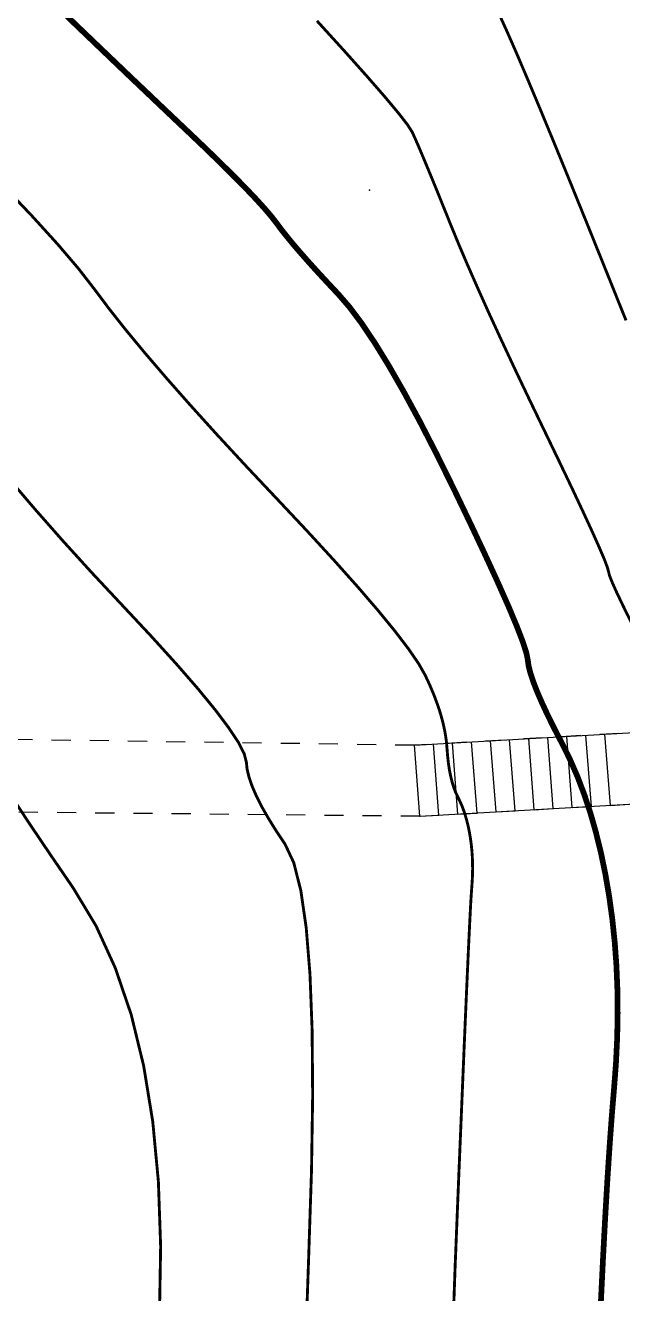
# Model space of a CAD drawing. Extents: x 940 to 1495, y 832 to 1212.
# Drawn here: x 1270.41 to 1286.05, y 914.19 to 947.43 of the extents above; entities that cross this region are included whole.
import ezdxf

# ---------------------------------------------------------------- set-up
doc = ezdxf.new("R2010")
doc.units = 0
doc.header["$LTSCALE"] = 0.5
doc.header["$PDSIZE"] = 0.2
doc.linetypes.add('X6', pattern=[2, 1, -1])
for name, color, linetype in [('DGX', 2, 'CONTINUOUS'), ('DLSS', 4, 'CONTINUOUS'), ('JMD', 6, 'CONTINUOUS'), ('ZDH', 1, 'CONTINUOUS')]:
    doc.layers.add(name, color=color, linetype=linetype)

msp = doc.modelspace()

# ---------------------------------------------------------------- linework, layer by layer
at = {"layer": 'DGX', "color": 3, "linetype": 'Continuous', "const_width": 0.15, "flags": 128}
msp.add_lwpolyline([(1285.477, 913.892), (1285.535, 915.082), (1285.593, 916.176), (1285.651, 917.174), (1285.71, 918.076), (1285.769, 918.883), (1285.828, 919.593), (1285.877, 920.251), (1285.908, 920.9), (1285.92, 921.54), (1285.913, 922.171), (1285.888, 922.793), (1285.843, 923.406), (1285.78, 924.009), (1285.698, 924.604), (1285.599, 925.183), (1285.484, 925.74), (1285.353, 926.274), (1285.207, 926.786), (1285.045, 927.275), (1284.868, 927.741), (1284.675, 928.185), (1284.466, 928.607), (1284.263, 929), (1284.085, 929.359), (1283.934, 929.684), (1283.808, 929.975), (1283.709, 930.232), (1283.636, 930.454), (1283.588, 930.642), (1283.567, 930.796), (1283.529, 930.986), (1283.433, 931.281), (1283.279, 931.682), (1283.067, 932.188), (1282.796, 932.8), (1282.467, 933.517), (1282.08, 934.34), (1281.635, 935.268), (1281.172, 936.206), (1280.733, 937.059), (1280.317, 937.827), (1279.926, 938.51), (1279.558, 939.108), (1279.214, 939.621), (1278.893, 940.049), (1278.596, 940.392), (1278.322, 940.684), (1278.069, 940.958), (1277.837, 941.215), (1277.626, 941.454), (1277.436, 941.675), (1277.268, 941.879), (1277.12, 942.066), (1276.994, 942.235), (1276.856, 942.413), (1276.674, 942.627), (1276.448, 942.876), (1276.178, 943.161), (1275.863, 943.481), (1275.504, 943.836), (1275.101, 944.228), (1274.654, 944.654), (1274.181, 945.102), (1273.702, 945.558), (1273.215, 946.021), (1272.722, 946.492), (1272.222, 946.971), (1271.715, 947.457), (1271.201, 947.95)], dxfattribs=at)
msp.add_lwpolyline([(1285.477, 913.892), (1285.535, 915.082), (1285.593, 916.176), (1285.651, 917.174), (1285.71, 918.076), (1285.769, 918.883), (1285.828, 919.593), (1285.877, 920.251), (1285.908, 920.9), (1285.92, 921.54), (1285.913, 922.171), (1285.888, 922.793), (1285.843, 923.406), (1285.78, 924.009), (1285.698, 924.604), (1285.599, 925.183), (1285.484, 925.74), (1285.353, 926.274), (1285.207, 926.786), (1285.045, 927.275), (1284.868, 927.741), (1284.675, 928.185), (1284.466, 928.607), (1284.263, 929), (1284.085, 929.359), (1283.934, 929.684), (1283.808, 929.975), (1283.709, 930.232), (1283.636, 930.454), (1283.588, 930.642), (1283.567, 930.796), (1283.529, 930.986), (1283.433, 931.281), (1283.279, 931.682), (1283.067, 932.188), (1282.796, 932.8), (1282.467, 933.517), (1282.08, 934.34), (1281.635, 935.268), (1281.172, 936.206), (1280.733, 937.059), (1280.317, 937.827), (1279.926, 938.51), (1279.558, 939.108), (1279.214, 939.621), (1278.893, 940.049), (1278.596, 940.392), (1278.322, 940.684), (1278.069, 940.958), (1277.837, 941.215), (1277.626, 941.454), (1277.436, 941.675), (1277.268, 941.879), (1277.12, 942.066), (1276.994, 942.235), (1276.856, 942.413), (1276.674, 942.627), (1276.448, 942.876), (1276.178, 943.161), (1275.863, 943.481), (1275.504, 943.836), (1275.101, 944.228), (1274.654, 944.654), (1274.181, 945.102), (1273.702, 945.558), (1273.215, 946.021), (1272.722, 946.492), (1272.222, 946.971), (1271.715, 947.457), (1271.201, 947.95)], dxfattribs=at)
msp.add_lwpolyline([(1285.477, 913.892), (1285.535, 915.082), (1285.593, 916.176), (1285.651, 917.174), (1285.71, 918.076), (1285.769, 918.883), (1285.828, 919.593), (1285.877, 920.251), (1285.908, 920.9), (1285.92, 921.54), (1285.913, 922.171), (1285.888, 922.793), (1285.843, 923.406), (1285.78, 924.009), (1285.698, 924.604), (1285.599, 925.183), (1285.484, 925.74), (1285.353, 926.274), (1285.207, 926.786), (1285.045, 927.275), (1284.868, 927.741), (1284.675, 928.185), (1284.466, 928.607), (1284.263, 929), (1284.085, 929.359), (1283.934, 929.684), (1283.808, 929.975), (1283.709, 930.232), (1283.636, 930.454), (1283.588, 930.642), (1283.567, 930.796), (1283.529, 930.986), (1283.433, 931.281), (1283.279, 931.682), (1283.067, 932.188), (1282.796, 932.8), (1282.467, 933.517), (1282.08, 934.34), (1281.635, 935.268), (1281.172, 936.206), (1280.733, 937.059), (1280.317, 937.827), (1279.926, 938.51), (1279.558, 939.108), (1279.214, 939.621), (1278.893, 940.049), (1278.596, 940.392), (1278.322, 940.684), (1278.069, 940.958), (1277.837, 941.215), (1277.626, 941.454), (1277.436, 941.675), (1277.268, 941.879), (1277.12, 942.066), (1276.994, 942.235), (1276.856, 942.413), (1276.674, 942.627), (1276.448, 942.876), (1276.178, 943.161), (1275.863, 943.481), (1275.504, 943.836), (1275.101, 944.228), (1274.654, 944.654), (1274.181, 945.102), (1273.702, 945.558), (1273.215, 946.021), (1272.722, 946.492), (1272.222, 946.971), (1271.715, 947.457), (1271.201, 947.95)], dxfattribs=at)
msp.add_lwpolyline([(1285.477, 913.892), (1285.535, 915.082), (1285.593, 916.176), (1285.651, 917.174), (1285.71, 918.076), (1285.769, 918.883), (1285.828, 919.593), (1285.877, 920.251), (1285.908, 920.9), (1285.92, 921.54), (1285.913, 922.171), (1285.888, 922.793), (1285.843, 923.406), (1285.78, 924.009), (1285.698, 924.604), (1285.599, 925.183), (1285.484, 925.74), (1285.353, 926.274), (1285.207, 926.786), (1285.045, 927.275), (1284.868, 927.741), (1284.675, 928.185), (1284.466, 928.607), (1284.263, 929), (1284.085, 929.359), (1283.934, 929.684), (1283.808, 929.975), (1283.709, 930.232), (1283.636, 930.454), (1283.588, 930.642), (1283.567, 930.796), (1283.529, 930.986), (1283.433, 931.281), (1283.279, 931.682), (1283.067, 932.188), (1282.796, 932.8), (1282.467, 933.517), (1282.08, 934.34), (1281.635, 935.268), (1281.172, 936.206), (1280.733, 937.059), (1280.317, 937.827), (1279.926, 938.51), (1279.558, 939.108), (1279.214, 939.621), (1278.893, 940.049), (1278.596, 940.392), (1278.322, 940.684), (1278.069, 940.958), (1277.837, 941.215), (1277.626, 941.454), (1277.436, 941.675), (1277.268, 941.879), (1277.12, 942.066), (1276.994, 942.235), (1276.856, 942.413), (1276.674, 942.627), (1276.448, 942.876), (1276.178, 943.161), (1275.863, 943.481), (1275.504, 943.836), (1275.101, 944.228), (1274.654, 944.654), (1274.181, 945.102), (1273.702, 945.558), (1273.215, 946.021), (1272.722, 946.492), (1272.222, 946.971), (1271.715, 947.457), (1271.201, 947.95)], dxfattribs=at)
msp.add_lwpolyline([(1285.477, 913.892), (1285.535, 915.082), (1285.593, 916.176), (1285.651, 917.174), (1285.71, 918.076), (1285.769, 918.883), (1285.828, 919.593), (1285.877, 920.251), (1285.908, 920.9), (1285.92, 921.54), (1285.913, 922.171), (1285.888, 922.793), (1285.843, 923.406), (1285.78, 924.009), (1285.698, 924.604), (1285.599, 925.183), (1285.484, 925.74), (1285.353, 926.274), (1285.207, 926.786), (1285.045, 927.275), (1284.868, 927.741), (1284.675, 928.185), (1284.466, 928.607), (1284.263, 929), (1284.085, 929.359), (1283.934, 929.684), (1283.808, 929.975), (1283.709, 930.232), (1283.636, 930.454), (1283.588, 930.642), (1283.567, 930.796), (1283.529, 930.986), (1283.433, 931.281), (1283.279, 931.682), (1283.067, 932.188), (1282.796, 932.8), (1282.467, 933.517), (1282.08, 934.34), (1281.635, 935.268), (1281.172, 936.206), (1280.733, 937.059), (1280.317, 937.827), (1279.926, 938.51), (1279.558, 939.108), (1279.214, 939.621), (1278.893, 940.049), (1278.596, 940.392), (1278.322, 940.684), (1278.069, 940.958), (1277.837, 941.215), (1277.626, 941.454), (1277.436, 941.675), (1277.268, 941.879), (1277.12, 942.066), (1276.994, 942.235), (1276.856, 942.413), (1276.674, 942.627), (1276.448, 942.876), (1276.178, 943.161), (1275.863, 943.481), (1275.504, 943.836), (1275.101, 944.228), (1274.654, 944.654), (1274.181, 945.102), (1273.702, 945.558), (1273.215, 946.021), (1272.722, 946.492), (1272.222, 946.971), (1271.715, 947.457), (1271.201, 947.95)], dxfattribs=at)
msp.add_lwpolyline([(1285.477, 913.892), (1285.535, 915.082), (1285.593, 916.176), (1285.651, 917.174), (1285.71, 918.076), (1285.769, 918.883), (1285.828, 919.593), (1285.877, 920.251), (1285.908, 920.9), (1285.92, 921.54), (1285.913, 922.171), (1285.888, 922.793), (1285.843, 923.406), (1285.78, 924.009), (1285.698, 924.604), (1285.599, 925.183), (1285.484, 925.74), (1285.353, 926.274), (1285.207, 926.786), (1285.045, 927.275), (1284.868, 927.741), (1284.675, 928.185), (1284.466, 928.607), (1284.263, 929), (1284.085, 929.359), (1283.934, 929.684), (1283.808, 929.975), (1283.709, 930.232), (1283.636, 930.454), (1283.588, 930.642), (1283.567, 930.796), (1283.529, 930.986), (1283.433, 931.281), (1283.279, 931.682), (1283.067, 932.188), (1282.796, 932.8), (1282.467, 933.517), (1282.08, 934.34), (1281.635, 935.268), (1281.172, 936.206), (1280.733, 937.059), (1280.317, 937.827), (1279.926, 938.51), (1279.558, 939.108), (1279.214, 939.621), (1278.893, 940.049), (1278.596, 940.392), (1278.322, 940.684), (1278.069, 940.958), (1277.837, 941.215), (1277.626, 941.454), (1277.436, 941.675), (1277.268, 941.879), (1277.12, 942.066), (1276.994, 942.235), (1276.856, 942.413), (1276.674, 942.627), (1276.448, 942.876), (1276.178, 943.161), (1275.863, 943.481), (1275.504, 943.836), (1275.101, 944.228), (1274.654, 944.654), (1274.181, 945.102), (1273.702, 945.558), (1273.215, 946.021), (1272.722, 946.492), (1272.222, 946.971), (1271.715, 947.457), (1271.201, 947.95)], dxfattribs=at)
at = {"layer": 'DGX', "linetype": 'Continuous', "const_width": 0.075, "flags": 128}
for points in [[(1286.139, 939.695), (1285.647, 940.92), (1285.145, 942.166), (1284.686, 943.298), (1284.269, 944.317), (1283.895, 945.222), (1283.563, 946.014), (1283.274, 946.692), (1283.027, 947.256), (1282.822, 947.707)], [(1286.139, 939.695), (1285.647, 940.92), (1285.145, 942.166), (1284.686, 943.298), (1284.269, 944.317), (1283.895, 945.222), (1283.563, 946.014), (1283.274, 946.692), (1283.027, 947.256), (1282.822, 947.707)], [(1286.139, 939.695), (1285.647, 940.92), (1285.145, 942.166), (1284.686, 943.298), (1284.269, 944.317), (1283.895, 945.222), (1283.563, 946.014), (1283.274, 946.692), (1283.027, 947.256), (1282.822, 947.707)], [(1286.139, 939.695), (1285.647, 940.92), (1285.145, 942.166), (1284.686, 943.298), (1284.269, 944.317), (1283.895, 945.222), (1283.563, 946.014), (1283.274, 946.692), (1283.027, 947.256), (1282.822, 947.707)], [(1286.139, 939.695), (1285.647, 940.92), (1285.145, 942.166), (1284.686, 943.298), (1284.269, 944.317), (1283.895, 945.222), (1283.563, 946.014), (1283.274, 946.692), (1283.027, 947.256), (1282.822, 947.707)], [(1286.139, 939.695), (1285.647, 940.92), (1285.145, 942.166), (1284.686, 943.298), (1284.269, 944.317), (1283.895, 945.222), (1283.563, 946.014), (1283.274, 946.692), (1283.027, 947.256), (1282.822, 947.707)], [(1286.282, 931.774), (1286.069, 932.202), (1285.903, 932.55), (1285.783, 932.816), (1285.709, 933.002), (1285.682, 933.107), (1285.652, 933.222), (1285.571, 933.436), (1285.437, 933.75), (1285.252, 934.165), (1285.015, 934.679), (1284.727, 935.293), (1284.386, 936.007), (1283.994, 936.821), (1283.59, 937.661), (1283.214, 938.452), (1282.867, 939.196), (1282.547, 939.891), (1282.257, 940.538), (1281.994, 941.137), (1281.759, 941.687), (1281.553, 942.19), (1281.369, 942.646), (1281.202, 943.06), (1281.051, 943.429), (1280.916, 943.755), (1280.798, 944.038), (1280.697, 944.277), (1280.611, 944.472), (1280.543, 944.624), (1280.423, 944.814), (1280.184, 945.122), (1279.827, 945.549), (1279.352, 946.095), (1278.758, 946.76), (1278.045, 947.544)], [(1286.282, 931.774), (1286.069, 932.202), (1285.903, 932.55), (1285.783, 932.816), (1285.709, 933.002), (1285.682, 933.107), (1285.652, 933.222), (1285.571, 933.436), (1285.437, 933.75), (1285.252, 934.165), (1285.015, 934.679), (1284.727, 935.293), (1284.386, 936.007), (1283.994, 936.821), (1283.59, 937.661), (1283.214, 938.452), (1282.867, 939.196), (1282.547, 939.891), (1282.257, 940.538), (1281.994, 941.137), (1281.759, 941.687), (1281.553, 942.19), (1281.369, 942.646), (1281.202, 943.06), (1281.051, 943.429), (1280.916, 943.755), (1280.798, 944.038), (1280.697, 944.277), (1280.611, 944.472), (1280.543, 944.624), (1280.423, 944.814), (1280.184, 945.122), (1279.827, 945.549), (1279.352, 946.095), (1278.758, 946.76), (1278.045, 947.544)], [(1286.282, 931.774), (1286.069, 932.202), (1285.903, 932.55), (1285.783, 932.816), (1285.709, 933.002), (1285.682, 933.107), (1285.652, 933.222), (1285.571, 933.436), (1285.437, 933.75), (1285.252, 934.165), (1285.015, 934.679), (1284.727, 935.293), (1284.386, 936.007), (1283.994, 936.821), (1283.59, 937.661), (1283.214, 938.452), (1282.867, 939.196), (1282.547, 939.891), (1282.257, 940.538), (1281.994, 941.137), (1281.759, 941.687), (1281.553, 942.19), (1281.369, 942.646), (1281.202, 943.06), (1281.051, 943.429), (1280.916, 943.755), (1280.798, 944.038), (1280.697, 944.277), (1280.611, 944.472), (1280.543, 944.624), (1280.423, 944.814), (1280.184, 945.122), (1279.827, 945.549), (1279.352, 946.095), (1278.758, 946.76), (1278.045, 947.544)], [(1286.282, 931.774), (1286.069, 932.202), (1285.903, 932.55), (1285.783, 932.816), (1285.709, 933.002), (1285.682, 933.107), (1285.652, 933.222), (1285.571, 933.436), (1285.437, 933.75), (1285.252, 934.165), (1285.015, 934.679), (1284.727, 935.293), (1284.386, 936.007), (1283.994, 936.821), (1283.59, 937.661), (1283.214, 938.452), (1282.867, 939.196), (1282.547, 939.891), (1282.257, 940.538), (1281.994, 941.137), (1281.759, 941.687), (1281.553, 942.19), (1281.369, 942.646), (1281.202, 943.06), (1281.051, 943.429), (1280.916, 943.755), (1280.798, 944.038), (1280.697, 944.277), (1280.611, 944.472), (1280.543, 944.624), (1280.423, 944.814), (1280.184, 945.122), (1279.827, 945.549), (1279.352, 946.095), (1278.758, 946.76), (1278.045, 947.544)], [(1286.282, 931.774), (1286.069, 932.202), (1285.903, 932.55), (1285.783, 932.816), (1285.709, 933.002), (1285.682, 933.107), (1285.652, 933.222), (1285.571, 933.436), (1285.437, 933.75), (1285.252, 934.165), (1285.015, 934.679), (1284.727, 935.293), (1284.386, 936.007), (1283.994, 936.821), (1283.59, 937.661), (1283.214, 938.452), (1282.867, 939.196), (1282.547, 939.891), (1282.257, 940.538), (1281.994, 941.137), (1281.759, 941.687), (1281.553, 942.19), (1281.369, 942.646), (1281.202, 943.06), (1281.051, 943.429), (1280.916, 943.755), (1280.798, 944.038), (1280.697, 944.277), (1280.611, 944.472), (1280.543, 944.624), (1280.423, 944.814), (1280.184, 945.122), (1279.827, 945.549), (1279.352, 946.095), (1278.758, 946.76), (1278.045, 947.544)], [(1286.282, 931.774), (1286.069, 932.202), (1285.903, 932.55), (1285.783, 932.816), (1285.709, 933.002), (1285.682, 933.107), (1285.652, 933.222), (1285.571, 933.436), (1285.437, 933.75), (1285.252, 934.165), (1285.015, 934.679), (1284.727, 935.293), (1284.386, 936.007), (1283.994, 936.821), (1283.59, 937.661), (1283.214, 938.452), (1282.867, 939.196), (1282.547, 939.891), (1282.257, 940.538), (1281.994, 941.137), (1281.759, 941.687), (1281.553, 942.19), (1281.369, 942.646), (1281.202, 943.06), (1281.051, 943.429), (1280.916, 943.755), (1280.798, 944.038), (1280.697, 944.277), (1280.611, 944.472), (1280.543, 944.624), (1280.423, 944.814), (1280.184, 945.122), (1279.827, 945.549), (1279.352, 946.095), (1278.758, 946.76), (1278.045, 947.544)], [(1281.586, 912.725), (1281.664, 914.907), (1281.751, 917.072), (1281.83, 918.972), (1281.898, 920.607), (1281.957, 921.976), (1282.006, 923.081), (1282.046, 923.92), (1282.076, 924.495), (1282.097, 924.804), (1282.11, 924.98), (1282.118, 925.153), (1282.122, 925.324), (1282.12, 925.492), (1282.113, 925.658), (1282.101, 925.822), (1282.084, 925.983), (1282.062, 926.141), (1282.036, 926.296), (1282.005, 926.445), (1281.97, 926.587), (1281.931, 926.724), (1281.888, 926.854), (1281.841, 926.979), (1281.789, 927.097), (1281.734, 927.21), (1281.679, 927.325), (1281.629, 927.454), (1281.586, 927.594), (1281.548, 927.748), (1281.515, 927.913), (1281.488, 928.092), (1281.467, 928.282), (1281.451, 928.486), (1281.431, 928.699), (1281.396, 928.92), (1281.347, 929.147), (1281.283, 929.383), (1281.204, 929.626), (1281.111, 929.876), (1281.003, 930.133), (1280.88, 930.398), (1280.706, 930.705), (1280.441, 931.091), (1280.087, 931.555), (1279.644, 932.096), (1279.111, 932.716), (1278.488, 933.414), (1277.776, 934.19), (1276.974, 935.044), (1276.159, 935.91), (1275.406, 936.725), (1274.717, 937.488), (1274.09, 938.199), (1273.526, 938.858), (1273.025, 939.464), (1272.587, 940.019), (1272.211, 940.522), (1271.801, 941.051), (1271.26, 941.686), (1270.588, 942.426), (1269.784, 943.272)], [(1281.586, 912.725), (1281.664, 914.907), (1281.751, 917.072), (1281.83, 918.972), (1281.898, 920.607), (1281.957, 921.976), (1282.006, 923.081), (1282.046, 923.92), (1282.076, 924.495), (1282.097, 924.804), (1282.11, 924.98), (1282.118, 925.153), (1282.122, 925.324), (1282.12, 925.492), (1282.113, 925.658), (1282.101, 925.822), (1282.084, 925.983), (1282.062, 926.141), (1282.036, 926.296), (1282.005, 926.445), (1281.97, 926.587), (1281.931, 926.724), (1281.888, 926.854), (1281.841, 926.979), (1281.789, 927.097), (1281.734, 927.21), (1281.679, 927.325), (1281.629, 927.454), (1281.586, 927.594), (1281.548, 927.748), (1281.515, 927.913), (1281.488, 928.092), (1281.467, 928.282), (1281.451, 928.486), (1281.431, 928.699), (1281.396, 928.92), (1281.347, 929.147), (1281.283, 929.383), (1281.204, 929.626), (1281.111, 929.876), (1281.003, 930.133), (1280.88, 930.398), (1280.706, 930.705), (1280.441, 931.091), (1280.087, 931.555), (1279.644, 932.096), (1279.111, 932.716), (1278.488, 933.414), (1277.776, 934.19), (1276.974, 935.044), (1276.159, 935.91), (1275.406, 936.725), (1274.717, 937.488), (1274.09, 938.199), (1273.526, 938.858), (1273.025, 939.464), (1272.587, 940.019), (1272.211, 940.522), (1271.801, 941.051), (1271.26, 941.686), (1270.588, 942.426), (1269.784, 943.272)], [(1281.586, 912.725), (1281.664, 914.907), (1281.751, 917.072), (1281.83, 918.972), (1281.898, 920.607), (1281.957, 921.976), (1282.006, 923.081), (1282.046, 923.92), (1282.076, 924.495), (1282.097, 924.804), (1282.11, 924.98), (1282.118, 925.153), (1282.122, 925.324), (1282.12, 925.492), (1282.113, 925.658), (1282.101, 925.822), (1282.084, 925.983), (1282.062, 926.141), (1282.036, 926.296), (1282.005, 926.445), (1281.97, 926.587), (1281.931, 926.724), (1281.888, 926.854), (1281.841, 926.979), (1281.789, 927.097), (1281.734, 927.21), (1281.679, 927.325), (1281.629, 927.454), (1281.586, 927.594), (1281.548, 927.748), (1281.515, 927.913), (1281.488, 928.092), (1281.467, 928.282), (1281.451, 928.486), (1281.431, 928.699), (1281.396, 928.92), (1281.347, 929.147), (1281.283, 929.383), (1281.204, 929.626), (1281.111, 929.876), (1281.003, 930.133), (1280.88, 930.398), (1280.706, 930.705), (1280.441, 931.091), (1280.087, 931.555), (1279.644, 932.096), (1279.111, 932.716), (1278.488, 933.414), (1277.776, 934.19), (1276.974, 935.044), (1276.159, 935.91), (1275.406, 936.725), (1274.717, 937.488), (1274.09, 938.199), (1273.526, 938.858), (1273.025, 939.464), (1272.587, 940.019), (1272.211, 940.522), (1271.801, 941.051), (1271.26, 941.686), (1270.588, 942.426), (1269.784, 943.272)], [(1281.586, 912.725), (1281.664, 914.907), (1281.751, 917.072), (1281.83, 918.972), (1281.898, 920.607), (1281.957, 921.976), (1282.006, 923.081), (1282.046, 923.92), (1282.076, 924.495), (1282.097, 924.804), (1282.11, 924.98), (1282.118, 925.153), (1282.122, 925.324), (1282.12, 925.492), (1282.113, 925.658), (1282.101, 925.822), (1282.084, 925.983), (1282.062, 926.141), (1282.036, 926.296), (1282.005, 926.445), (1281.97, 926.587), (1281.931, 926.724), (1281.888, 926.854), (1281.841, 926.979), (1281.789, 927.097), (1281.734, 927.21), (1281.679, 927.325), (1281.629, 927.454), (1281.586, 927.594), (1281.548, 927.748), (1281.515, 927.913), (1281.488, 928.092), (1281.467, 928.282), (1281.451, 928.486), (1281.431, 928.699), (1281.396, 928.92), (1281.347, 929.147), (1281.283, 929.383), (1281.204, 929.626), (1281.111, 929.876), (1281.003, 930.133), (1280.88, 930.398), (1280.706, 930.705), (1280.441, 931.091), (1280.087, 931.555), (1279.644, 932.096), (1279.111, 932.716), (1278.488, 933.414), (1277.776, 934.19), (1276.974, 935.044), (1276.159, 935.91), (1275.406, 936.725), (1274.717, 937.488), (1274.09, 938.199), (1273.526, 938.858), (1273.025, 939.464), (1272.587, 940.019), (1272.211, 940.522), (1271.801, 941.051), (1271.26, 941.686), (1270.588, 942.426), (1269.784, 943.272)], [(1281.586, 912.725), (1281.664, 914.907), (1281.751, 917.072), (1281.83, 918.972), (1281.898, 920.607), (1281.957, 921.976), (1282.006, 923.081), (1282.046, 923.92), (1282.076, 924.495), (1282.097, 924.804), (1282.11, 924.98), (1282.118, 925.153), (1282.122, 925.324), (1282.12, 925.492), (1282.113, 925.658), (1282.101, 925.822), (1282.084, 925.983), (1282.062, 926.141), (1282.036, 926.296), (1282.005, 926.445), (1281.97, 926.587), (1281.931, 926.724), (1281.888, 926.854), (1281.841, 926.979), (1281.789, 927.097), (1281.734, 927.21), (1281.679, 927.325), (1281.629, 927.454), (1281.586, 927.594), (1281.548, 927.748), (1281.515, 927.913), (1281.488, 928.092), (1281.467, 928.282), (1281.451, 928.486), (1281.431, 928.699), (1281.396, 928.92), (1281.347, 929.147), (1281.283, 929.383), (1281.204, 929.626), (1281.111, 929.876), (1281.003, 930.133), (1280.88, 930.398), (1280.706, 930.705), (1280.441, 931.091), (1280.087, 931.555), (1279.644, 932.096), (1279.111, 932.716), (1278.488, 933.414), (1277.776, 934.19), (1276.974, 935.044), (1276.159, 935.91), (1275.406, 936.725), (1274.717, 937.488), (1274.09, 938.199), (1273.526, 938.858), (1273.025, 939.464), (1272.587, 940.019), (1272.211, 940.522), (1271.801, 941.051), (1271.26, 941.686), (1270.588, 942.426), (1269.784, 943.272)], [(1281.586, 912.725), (1281.664, 914.907), (1281.751, 917.072), (1281.83, 918.972), (1281.898, 920.607), (1281.957, 921.976), (1282.006, 923.081), (1282.046, 923.92), (1282.076, 924.495), (1282.097, 924.804), (1282.11, 924.98), (1282.118, 925.153), (1282.122, 925.324), (1282.12, 925.492), (1282.113, 925.658), (1282.101, 925.822), (1282.084, 925.983), (1282.062, 926.141), (1282.036, 926.296), (1282.005, 926.445), (1281.97, 926.587), (1281.931, 926.724), (1281.888, 926.854), (1281.841, 926.979), (1281.789, 927.097), (1281.734, 927.21), (1281.679, 927.325), (1281.629, 927.454), (1281.586, 927.594), (1281.548, 927.748), (1281.515, 927.913), (1281.488, 928.092), (1281.467, 928.282), (1281.451, 928.486), (1281.431, 928.699), (1281.396, 928.92), (1281.347, 929.147), (1281.283, 929.383), (1281.204, 929.626), (1281.111, 929.876), (1281.003, 930.133), (1280.88, 930.398), (1280.706, 930.705), (1280.441, 931.091), (1280.087, 931.555), (1279.644, 932.096), (1279.111, 932.716), (1278.488, 933.414), (1277.776, 934.19), (1276.974, 935.044), (1276.159, 935.91), (1275.406, 936.725), (1274.717, 937.488), (1274.09, 938.199), (1273.526, 938.858), (1273.025, 939.464), (1272.587, 940.019), (1272.211, 940.522), (1271.801, 941.051), (1271.26, 941.686), (1270.588, 942.426), (1269.784, 943.272)], [(1277.755, 913.01), (1277.831, 915.227), (1277.903, 917.429), (1277.933, 919.386), (1277.919, 921.097), (1277.863, 922.562), (1277.764, 923.782), (1277.623, 924.757), (1277.438, 925.486), (1277.211, 925.97), (1276.978, 926.32), (1276.775, 926.646), (1276.602, 926.949), (1276.46, 927.23), (1276.349, 927.487), (1276.268, 927.72), (1276.217, 927.931), (1276.197, 928.119), (1276.142, 928.337), (1275.987, 928.64), (1275.731, 929.027), (1275.375, 929.499), (1274.919, 930.055), (1274.362, 930.695), (1273.705, 931.42), (1272.948, 932.23), (1272.155, 933.078), (1271.392, 933.918), (1270.658, 934.752), (1269.953, 935.578)], [(1277.755, 913.01), (1277.831, 915.227), (1277.903, 917.429), (1277.933, 919.386), (1277.919, 921.097), (1277.863, 922.562), (1277.764, 923.782), (1277.623, 924.757), (1277.438, 925.486), (1277.211, 925.97), (1276.978, 926.32), (1276.775, 926.646), (1276.602, 926.949), (1276.46, 927.23), (1276.349, 927.487), (1276.268, 927.72), (1276.217, 927.931), (1276.197, 928.119), (1276.142, 928.337), (1275.987, 928.64), (1275.731, 929.027), (1275.375, 929.499), (1274.919, 930.055), (1274.362, 930.695), (1273.705, 931.42), (1272.948, 932.23), (1272.155, 933.078), (1271.392, 933.918), (1270.658, 934.752), (1269.953, 935.578)], [(1277.755, 913.01), (1277.831, 915.227), (1277.903, 917.429), (1277.933, 919.386), (1277.919, 921.097), (1277.863, 922.562), (1277.764, 923.782), (1277.623, 924.757), (1277.438, 925.486), (1277.211, 925.97), (1276.978, 926.32), (1276.775, 926.646), (1276.602, 926.949), (1276.46, 927.23), (1276.349, 927.487), (1276.268, 927.72), (1276.217, 927.931), (1276.197, 928.119), (1276.142, 928.337), (1275.987, 928.64), (1275.731, 929.027), (1275.375, 929.499), (1274.919, 930.055), (1274.362, 930.695), (1273.705, 931.42), (1272.948, 932.23), (1272.155, 933.078), (1271.392, 933.918), (1270.658, 934.752), (1269.953, 935.578)], [(1277.755, 913.01), (1277.831, 915.227), (1277.903, 917.429), (1277.933, 919.386), (1277.919, 921.097), (1277.863, 922.562), (1277.764, 923.782), (1277.623, 924.757), (1277.438, 925.486), (1277.211, 925.97), (1276.978, 926.32), (1276.775, 926.646), (1276.602, 926.949), (1276.46, 927.23), (1276.349, 927.487), (1276.268, 927.72), (1276.217, 927.931), (1276.197, 928.119), (1276.142, 928.337), (1275.987, 928.64), (1275.731, 929.027), (1275.375, 929.499), (1274.919, 930.055), (1274.362, 930.695), (1273.705, 931.42), (1272.948, 932.23), (1272.155, 933.078), (1271.392, 933.918), (1270.658, 934.752), (1269.953, 935.578)], [(1277.755, 913.01), (1277.831, 915.227), (1277.903, 917.429), (1277.933, 919.386), (1277.919, 921.097), (1277.863, 922.562), (1277.764, 923.782), (1277.623, 924.757), (1277.438, 925.486), (1277.211, 925.97), (1276.978, 926.32), (1276.775, 926.646), (1276.602, 926.949), (1276.46, 927.23), (1276.349, 927.487), (1276.268, 927.72), (1276.217, 927.931), (1276.197, 928.119), (1276.142, 928.337), (1275.987, 928.64), (1275.731, 929.027), (1275.375, 929.499), (1274.919, 930.055), (1274.362, 930.695), (1273.705, 931.42), (1272.948, 932.23), (1272.155, 933.078), (1271.392, 933.918), (1270.658, 934.752), (1269.953, 935.578)], [(1277.755, 913.01), (1277.831, 915.227), (1277.903, 917.429), (1277.933, 919.386), (1277.919, 921.097), (1277.863, 922.562), (1277.764, 923.782), (1277.623, 924.757), (1277.438, 925.486), (1277.211, 925.97), (1276.978, 926.32), (1276.775, 926.646), (1276.602, 926.949), (1276.46, 927.23), (1276.349, 927.487), (1276.268, 927.72), (1276.217, 927.931), (1276.197, 928.119), (1276.142, 928.337), (1275.987, 928.64), (1275.731, 929.027), (1275.375, 929.499), (1274.919, 930.055), (1274.362, 930.695), (1273.705, 931.42), (1272.948, 932.23), (1272.155, 933.078), (1271.392, 933.918), (1270.658, 934.752), (1269.953, 935.578)], [(1273.921, 913.624), (1273.952, 915.435), (1273.893, 917.129), (1273.745, 918.705), (1273.507, 920.164), (1273.181, 921.505), (1272.764, 922.728), (1272.259, 923.833), (1271.664, 924.821), (1271.064, 925.697), (1270.544, 926.469), (1270.104, 927.135)], [(1273.921, 913.624), (1273.952, 915.435), (1273.893, 917.129), (1273.745, 918.705), (1273.507, 920.164), (1273.181, 921.505), (1272.764, 922.728), (1272.259, 923.833), (1271.664, 924.821), (1271.064, 925.697), (1270.544, 926.469), (1270.104, 927.135)], [(1273.921, 913.624), (1273.952, 915.435), (1273.893, 917.129), (1273.745, 918.705), (1273.507, 920.164), (1273.181, 921.505), (1272.764, 922.728), (1272.259, 923.833), (1271.664, 924.821), (1271.064, 925.697), (1270.544, 926.469), (1270.104, 927.135)], [(1273.921, 913.624), (1273.952, 915.435), (1273.893, 917.129), (1273.745, 918.705), (1273.507, 920.164), (1273.181, 921.505), (1272.764, 922.728), (1272.259, 923.833), (1271.664, 924.821), (1271.064, 925.697), (1270.544, 926.469), (1270.104, 927.135)]]:
    msp.add_lwpolyline(points, dxfattribs=at)
at = {"layer": 'DGX', "linetype": 'Continuous', "const_width": 0.075}
msp.add_lwpolyline([(1273.921, 913.624), (1273.952, 915.435), (1273.893, 917.129), (1273.745, 918.705), (1273.507, 920.164), (1273.181, 921.505), (1272.764, 922.728), (1272.259, 923.833), (1271.664, 924.821), (1271.064, 925.697), (1270.544, 926.469), (1270.104, 927.135)], dxfattribs=at)
msp.add_lwpolyline([(1273.921, 913.624), (1273.952, 915.435), (1273.893, 917.129), (1273.745, 918.705), (1273.507, 920.164), (1273.181, 921.505), (1272.764, 922.728), (1272.259, 923.833), (1271.664, 924.821), (1271.064, 925.697), (1270.544, 926.469), (1270.104, 927.135)], dxfattribs=at)
at = {"layer": 'DLSS', "linetype": 'X6', "flags": 128}
for points in [[(1309.918, 929.491), (1305.272, 929.697), (1301.493, 929.775), (1280.596, 928.562)], [(1280.596, 928.562), (1252.437, 928.968)], [(1280.739, 926.701), (1301.573, 927.901), (1305.336, 927.82), (1309.903, 927.825)], [(1280.739, 926.701), (1252.408, 926.991)]]:
    msp.add_lwpolyline(points, dxfattribs=at)
at = {"layer": 'JMD', "linetype": 'Continuous'}
for p, q in [((1284.732, 926.931), (1284.589, 928.794)), ((1285.232, 926.96), (1285.088, 928.823)), ((1285.731, 926.989), (1285.588, 928.852)), ((1280.739, 926.701), (1280.596, 928.562)), ((1281.238, 926.73), (1281.095, 928.591)), ((1281.737, 926.759), (1281.594, 928.62)), ((1282.237, 926.787), (1282.093, 928.649)), ((1282.736, 926.816), (1282.593, 928.678)), ((1283.235, 926.845), (1283.092, 928.707)), ((1283.734, 926.874), (1283.591, 928.736)), ((1284.233, 926.902), (1284.09, 928.765))]:
    msp.add_line(p, q, dxfattribs=at)
at = {"layer": 'JMD', "linetype": 'Continuous', "flags": 128}
for points in [[(1280.596, 928.562), (1301.493, 929.775)], [(1280.739, 926.701), (1301.573, 927.901)]]:
    msp.add_lwpolyline(points, dxfattribs=at)
at = {"layer": 'ZDH', "linetype": 'Continuous'}
for p in [(1279.419, 943.104, 19.493), (1279.419, 943.104, 19.493), (1280.596, 928.562, 21.377), (1280.596, 928.562, 21.377), (1280.739, 926.701, 21.364), (1280.739, 926.701, 21.364)]:
    msp.add_point(p, dxfattribs=at)

doc.saveas('drawing.dxf')
